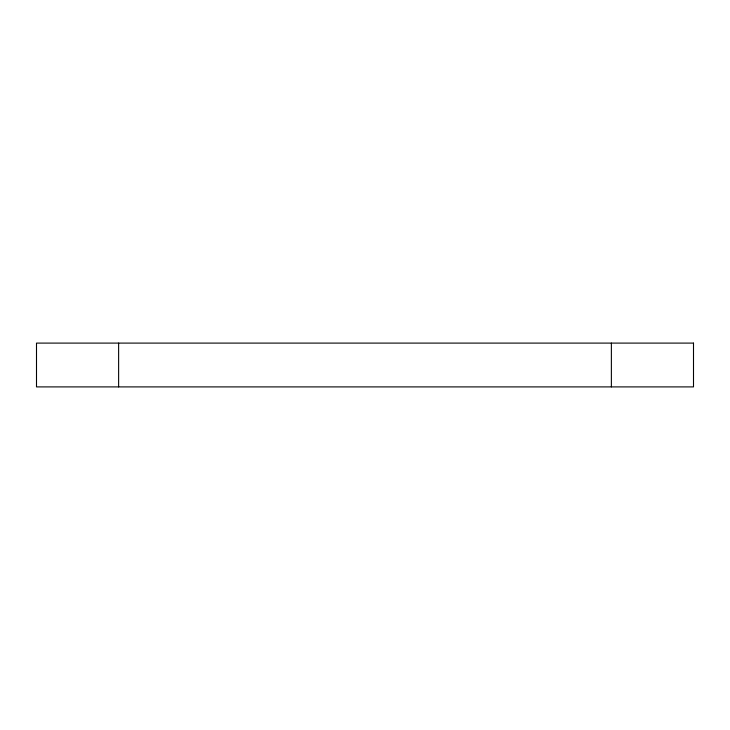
<?xml version="1.0" encoding="UTF-8"?>
<svg xmlns="http://www.w3.org/2000/svg" width="730" height="730" viewBox="0 0 730 730"><rect width="100%" height="100%" fill="white"/><g stroke="black" fill="none" stroke-linecap="round" stroke-linejoin="round"><path stroke-width="1.09" d="M611.375 343.1L611.375 386.9M118.625 343.1L118.625 386.9M693.5 343.1L36.5 343.1L36.5 386.9L693.5 386.9L693.5 343.1"/></g></svg>
